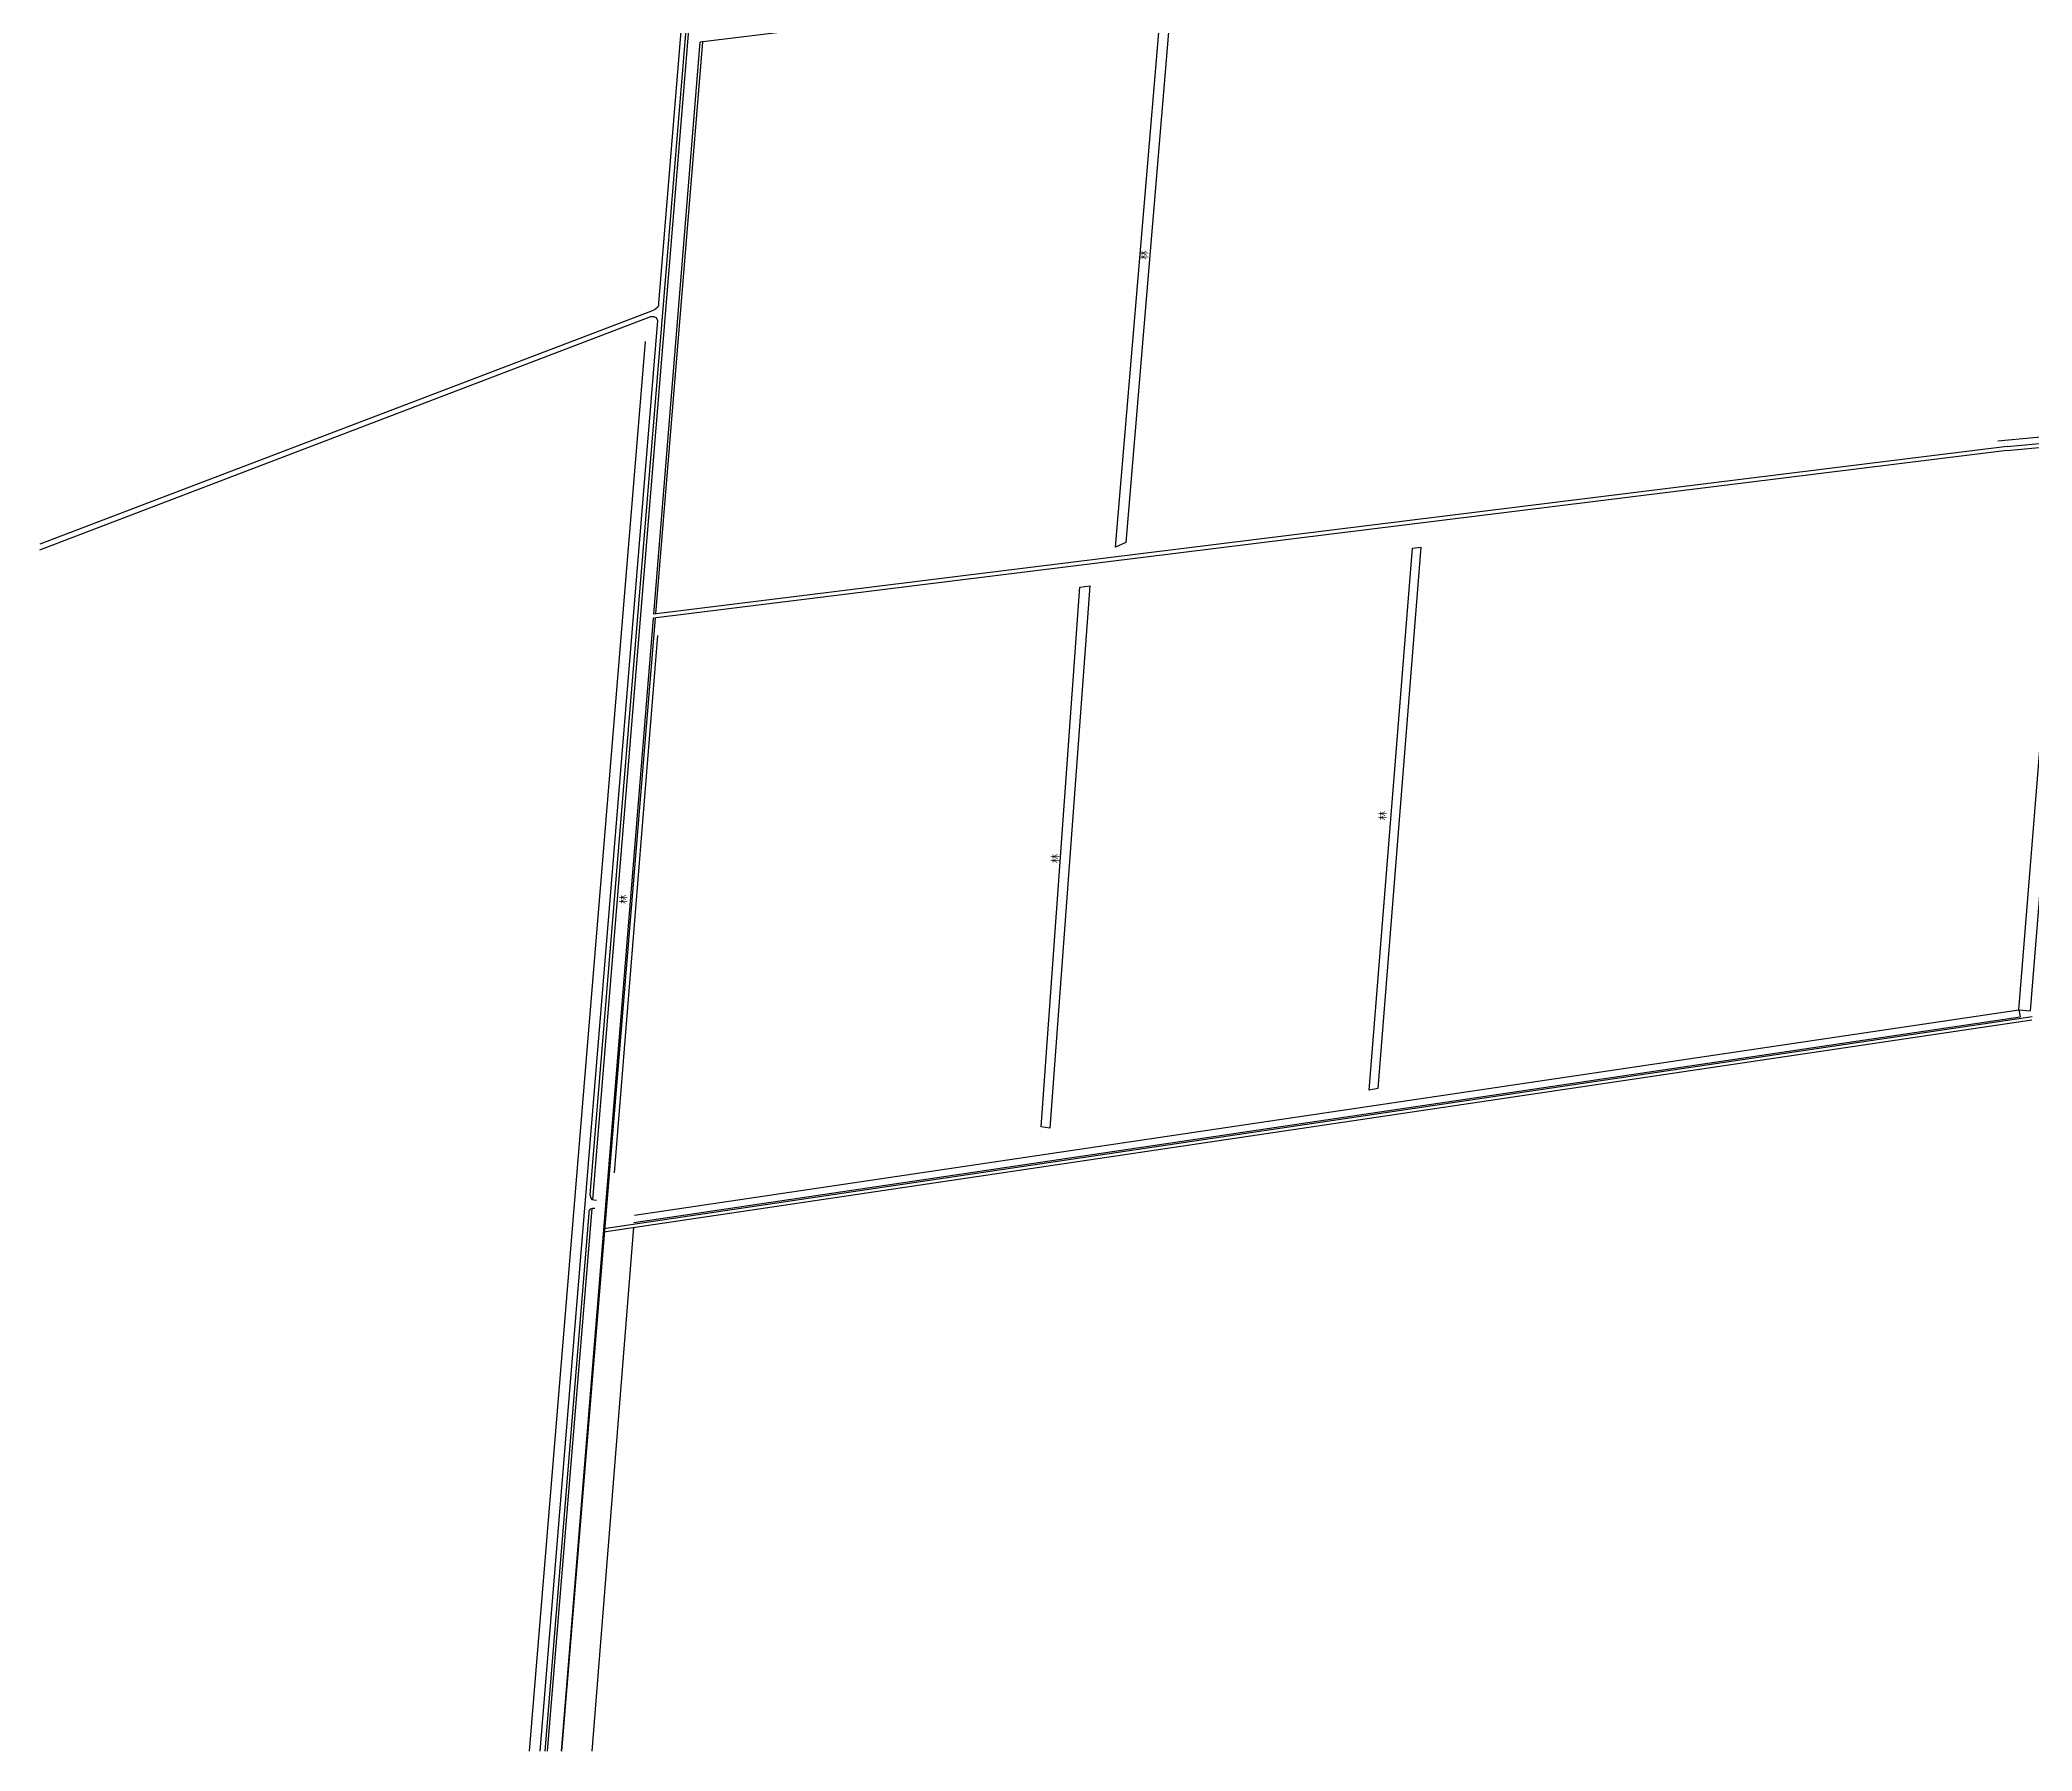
# Model space of a CAD drawing. Extents: x 544477 to 562575, y 4986974 to 4992709.
# Drawn here: x 558619 to 561041, y 4986974 to 4989054 of the extents above; entities that cross this region are included whole.
import ezdxf

# ---------------------------------------------------------------- set-up
doc = ezdxf.new("R2010")
doc.units = 0
doc.header["$LTSCALE"] = 10
doc.layers.add('路、林、渠', color=7, linetype='CONTINUOUS')
doc.styles.add('宋体', font='')
doc.styles.get('宋体').set_extended_font_data('SimSun')

msp = doc.modelspace()

# ---------------------------------------------------------------- linework, layer by layer
at = {"layer": '路、林、渠', "color": 5, "linetype": 'Continuous', "flags": 128}
for points, elevation in [([(559612.3, 4991669.3), (559371.4, 4988733.5), (559371.2, 4988730.8), (559370.5, 4988728.7), (559366.5, 4988725.7), (559362.8, 4988724.1), (558619.4, 4988441)], -1), ([(559295.9, 4987643.3), (559292.7, 4987643.6), (559291, 4987644), (559289.2, 4987646.1), (559288.2, 4987650.2), (559619.2, 4991668.1)], 1.7), ([(558619.4, 4988434.1), (559362, 4988717.5), (559365, 4988717.6), (559368.2, 4988716.4), (559370.2, 4988712.8), (559226.9, 4986974)], 2.3), ([(559233.4, 4986974), (559286.8, 4987628), (559287, 4987630.5), (559288.8, 4987633.1), (559291.6, 4987633.9), (559293.7, 4987633.8)], 3.6)]:
    msp.add_lwpolyline(points, dxfattribs=dict(at, elevation=elevation))
at = {"layer": '路、林、渠', "color": 4, "linetype": 'Continuous', "flags": 128}
for points, elevation in [([(559534.5, 4990611.3), (559291, 4987644)], -1.2), ([(561152.1, 4989262.1), (559421.7, 4989050.7)], 0.9), ([(559365.4, 4988355.8), (559421.7, 4989050.7)], 3.3), ([(561010.2, 4988559.5), (559365.4, 4988355.8)], 1.3), ([(561009.9, 4988554.6), (561096.8, 4988562.7)], 1.4), ([(561010.2, 4988559.5), (561097.2, 4988567.6)], 1.3), ([(561009.9, 4988554.6), (559365, 4988350.9)], 1.4), ([(559253.5, 4986974), (559365, 4988350.9)], 3.3), ([(559304.6, 4987605.2), (561040.2, 4987862.8)], 1.6), ([(559304.9, 4987609.1), (561040.5, 4987866.7)], 1.6), ([(559290.1, 4987633.5), (559236, 4986974)], -1.2)]:
    msp.add_lwpolyline(points, dxfattribs=dict(at, elevation=elevation))
at = {"layer": '路、林、渠', "color": 3, "linetype": 'Continuous', "flags": 128}
for points, elevation in [([(559981.5, 4989091.9), (559993.5, 4989092.1), (559939.1, 4988442.9), (559926.4, 4988437)], 0), ([(560287.7, 4988436), (560297.6, 4988437.2), (560245.3, 4987779.2), (560234.9, 4987777.1)], 0.3), ([(559883.3, 4988388.5), (559895.3, 4988390), (559846.9, 4987731.2), (559836.4, 4987732.6)], 0.2)]:
    msp.add_lwpolyline(points, close=True, dxfattribs=dict(at, elevation=elevation))
for points, elevation in [([(559367.9, 4988356.1), (559425.2, 4989051.1)], -0.4), ([(559355, 4988687), (559213.9, 4986974)], 1.8), ([(560998.7, 4988566.3), (561085.7, 4988574.4)], 0.6), ([(561024.5, 4987875), (561077.2, 4988526.6)], 0.8), ([(561038.6, 4987873.8), (561091.3, 4988525.4)], 0.9), ([(559253.9, 4986974), (559367.5, 4988351.2)], -0.4), ([(559369.9, 4988330), (559317.5, 4987676.9)], 0.5), ([(559369.9, 4988330), (559317.5, 4987676.9)], 0.5), ([(559341.2, 4987616.5), (561026.2, 4987866.6)], 0.9), ([(559341.9, 4987625.2), (561024.5, 4987875)], 0.8), ([(561024.5, 4987875), (561026.2, 4987866.6)], 0.8), ([(561024.5, 4987875), (561038.6, 4987873.8)], 0.8), ([(559340.8, 4987610.6), (559290.1, 4986974)], -0.4)]:
    msp.add_lwpolyline(points, dxfattribs=dict(at, elevation=elevation))

# ---------------------------------------------------------------- texts
at = {"layer": '路、林、渠', "color": 3, "linetype": 'Continuous', "style": '宋体'}
for p in [(559965.5, 4988786.6, 1.2), (560255.4, 4988105.4, 1.2), (559857.4, 4988053.2, 1.2), (559332.5, 4988003.7, 1.2)]:
    msp.add_text('林', height=8, rotation=90, dxfattribs=at).set_placement(p)

doc.saveas('drawing.dxf')
